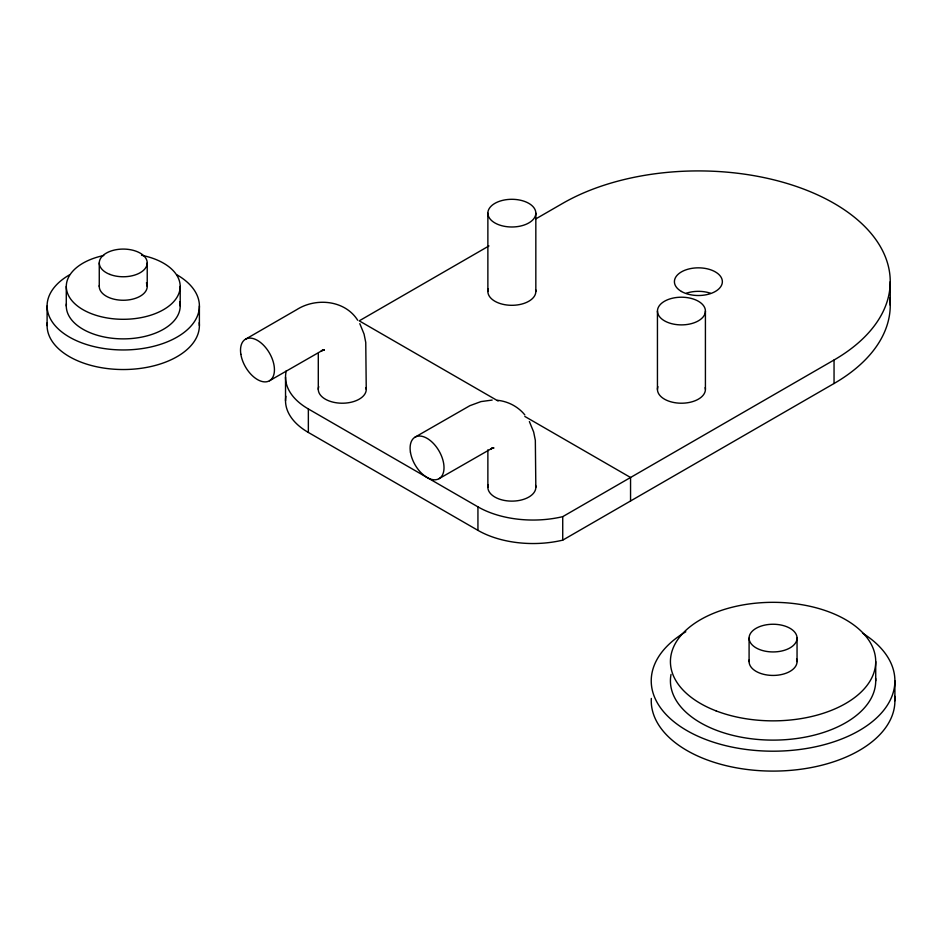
<?xml version="1.0" encoding="UTF-8"?>
<svg xmlns="http://www.w3.org/2000/svg" width="942" height="942" viewBox="0 0 942 942"><rect width="100%" height="100%" fill="white"/><g stroke="black" fill="none" stroke-linecap="round" stroke-linejoin="round"><path stroke-width="1.41" d="M245.497 339.226L296.612 309.718C315.829 297.413 344.831 299.98 357.677 320.209M488.957 245.944L359.232 320.845L498.082 400.998M536.022 218.768L562.727 203.354A191.862 110.767 0 0 1 834.047 203.354A191.862 110.767 0 0 1 834.047 359.997L834.047 383.5L562.727 540.143A77.939 45.004 0 0 1 477.935 530.358L308.352 432.449A77.939 45.004 0 0 1 285.885 396.288M269.471 380.768L322.188 350.518L321.234 350.883L324.036 350.024L322.376 350.024M415.069 437.135L469.905 405.672L480.997 401.586L492.16 400.079M439.054 478.677L491.771 448.427L490.817 448.792L493.655 447.968L491.959 447.933M286.356 370.606A77.939 45.004 0 0 0 308.352 408.958L477.935 506.855A77.939 45.004 0 0 0 562.727 516.652L834.047 359.997M497.447 400.291C508.021 401.351 518.124 406.626 524.824 414.904M524.824 416.446L630.551 477.488L630.551 500.991M529.38 421.569L533.655 431.989L535.339 440.338L535.833 487.285M359.809 323.659L364.071 334.092L365.755 342.429L366.25 389.376M894.9 680.854L894.9 700.754M890.249 281.682L890.249 305.173M875.719 661.59L875.719 680.854M797.05 638.087A23.986 13.847 0 0 1 761.077 650.086A23.986 13.847 0 0 1 761.077 626.1A23.986 13.847 0 0 1 797.05 638.087L797.05 661.59M749.09 638.087L749.09 661.59M705.417 311.048A23.986 13.847 0 0 1 669.444 323.035A23.986 13.847 0 0 1 669.444 299.061A23.986 13.847 0 0 1 705.417 311.048L705.417 389.376M657.445 311.048L657.445 389.376M562.727 516.652L562.727 540.143M535.833 213.139A23.986 13.847 0 0 1 499.861 225.138A23.986 13.847 0 0 1 499.861 201.152A23.986 13.847 0 0 1 535.833 213.139L535.833 291.467M487.874 213.139L487.874 291.467M487.874 449.84L487.874 487.285M477.935 506.855L477.935 530.358M318.29 353.38L318.29 389.376M308.352 408.958L308.352 432.449M285.532 377.2L285.532 400.691M199.386 305.997L199.386 325.579M180.205 286.415L180.205 305.997M147.223 262.912L147.223 286.415M99.263 262.912L99.263 286.415M66.281 286.415L66.281 305.997M47.1 305.997L47.1 325.579M796.591 658.894A23.986 13.847 0 0 1 773.853 675.426A23.986 13.847 0 0 1 749.29 659.789M894.641 696.15A121.824 70.332 0 0 1 775.066 771.086A121.824 70.332 0 0 1 651.311 698.446M862.531 633.118A121.824 70.332 0 0 1 857.314 731.663A121.824 70.332 0 0 1 686.553 730.38A121.824 70.332 0 0 1 685.8 631.776M875.613 678.275A102.643 59.264 0 0 1 769.708 740.082A102.643 59.264 0 0 1 671.034 674.401M146.41 282.835A23.986 13.847 0 0 1 125.592 300.192A23.986 13.847 0 0 1 99.31 285.508M199.221 322.706A76.149 43.956 0 0 1 123.249 369.535A76.149 43.956 0 0 1 47.265 322.706M177.084 274.911A76.149 43.956 0 0 1 177.084 337.083A76.149 43.956 0 0 1 69.402 337.083A76.149 43.956 0 0 1 69.402 274.911M141.547 255.282A56.956 32.888 0 0 1 169.419 305.667A56.956 32.888 0 0 1 77.809 306.244A56.956 32.888 0 0 1 103.761 255.517M179.71 301.699A56.956 32.888 0 0 1 125.109 338.861A56.956 32.888 0 0 1 66.411 303.842M705.205 387.562A23.986 13.847 0 0 1 680.642 403.211A23.986 13.847 0 0 1 657.905 386.667M535.633 289.665A23.986 13.847 0 0 1 511.07 305.302A23.986 13.847 0 0 1 488.333 288.77M889.837 297.931A191.862 110.767 0 0 1 834.047 383.5M686.4 293.186A23.986 13.847 0 0 1 710.374 293.186M366.049 387.562A23.986 13.847 0 0 1 341.487 403.211A23.986 13.847 0 0 1 318.749 386.667M535.633 485.471A23.986 13.847 0 0 1 511.07 501.12A23.986 13.847 0 0 1 488.333 484.577M324.083 350.059L322.894 350.224L324.083 350.059M493.655 447.968L492.478 448.074L493.596 448.027M716.05 710.869A102.643 59.264 0 0 0 875.495 665.464A102.643 59.264 0 0 0 727.671 608.438A102.643 59.264 0 0 0 716.05 710.869M109.92 274.428A23.986 13.847 0 0 0 147.176 263.819A23.986 13.847 0 0 0 112.64 250.501A23.986 13.847 0 0 0 109.92 274.428M681.431 291.467A23.986 13.847 0 0 0 721.548 285.261A23.986 13.847 0 0 0 692.182 268.305A23.986 13.847 0 0 0 681.431 291.467M240.846 354.216A23.986 13.847 60 0 0 268.658 381.18A23.986 13.847 60 0 0 262.936 344.607A23.986 13.847 60 0 0 240.846 354.216M410.429 452.125A23.986 13.847 60 0 0 438.242 479.089A23.986 13.847 60 0 0 432.508 442.516A23.986 13.847 60 0 0 410.429 452.125"/></g></svg>
